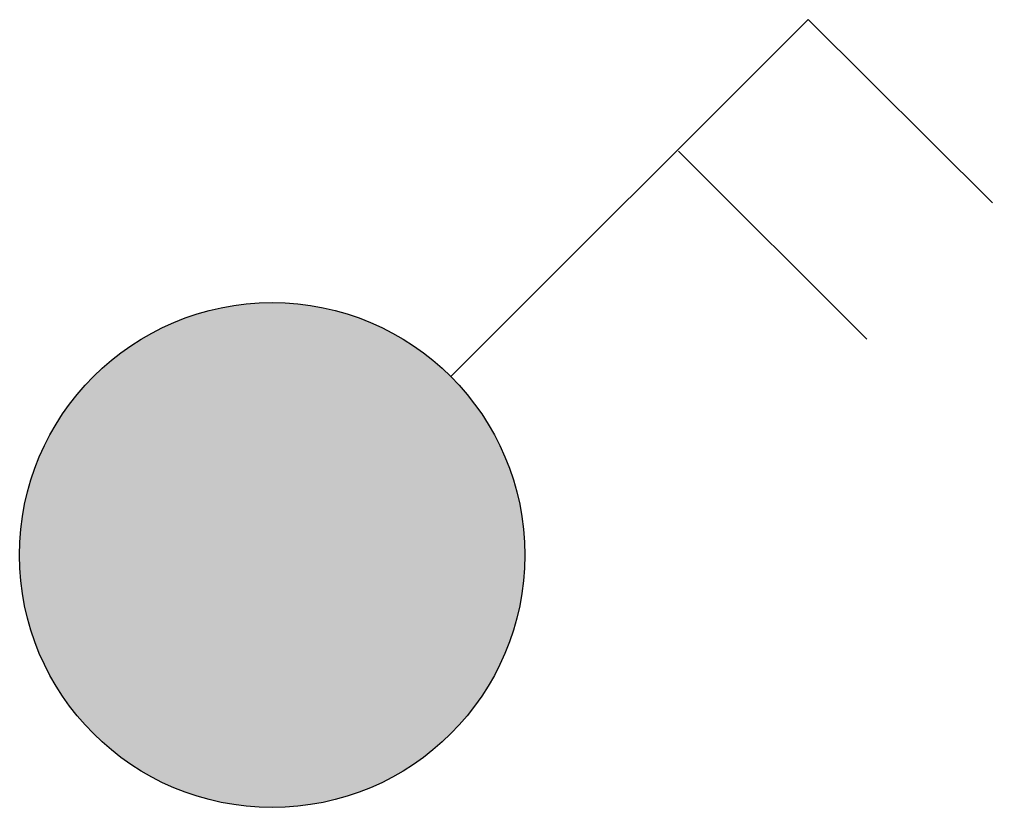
# Model space of a CAD drawing. Extents: x 168337 to 168530, y -16088 to -15932.
import ezdxf

# ---------------------------------------------------------------- set-up
doc = ezdxf.new("R2010")
doc.units = 0
doc.header["$LTSCALE"] = 20
doc.header["$MEASUREMENT"] = 0
doc.layers.get('0').update_dxf_attribs({"linetype": 'CONTINUOUS'})

# ---------------------------------------------------------------- blocks, each defined once
blk = doc.blocks.new('单相暗装开关')
blk.add_hatch(color=256).paths.add_polyline_path([(50, 0, 1), (-50, 0, 1)])
for p, q in [((35.36, 35.36), (106.07, 106.07)), ((106.07, 106.07), (142.54, 69.77))]:
    blk.add_line(p, q)
blk.add_circle((0, 0), 50)

msp = doc.modelspace()

# ---------------------------------------------------------------- linework, layer by layer
at = {"linetype": 'BYBLOCK', "ltscale": 2}
msp.add_line((168467.85, -15958.1), (168505.13, -15995.36), dxfattribs=at)

# ---------------------------------------------------------------- block references
msp.add_blockref('单相暗装开关', (168387.45, -16038.11), dxfattribs=at)

doc.saveas('drawing.dxf')
